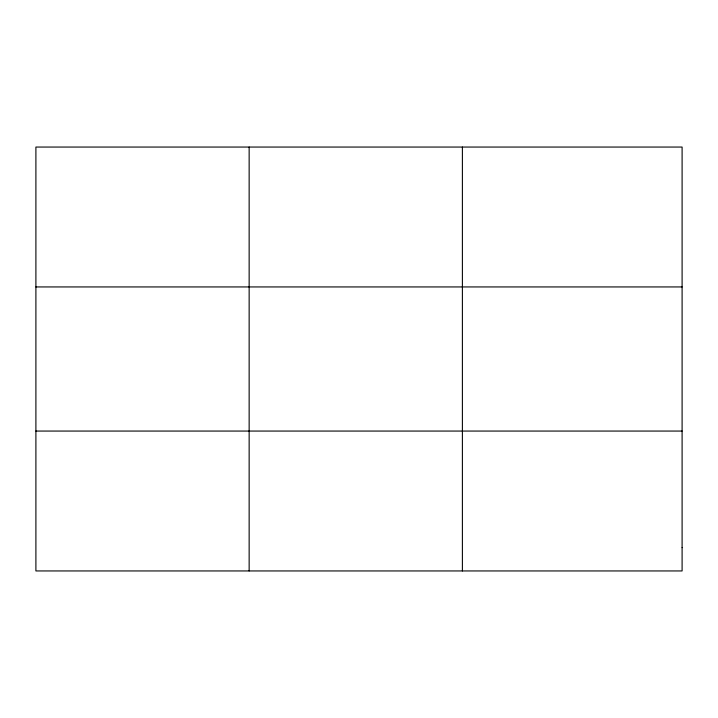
<?xml version="1.0" encoding="UTF-8"?>
<svg xmlns="http://www.w3.org/2000/svg" width="718" height="718" viewBox="0 0 718 718"><rect width="100%" height="100%" fill="white"/><g stroke="black" fill="none" stroke-linecap="round" stroke-linejoin="round"><path stroke-width="1.08" d="M249.146 570.945L249.146 147.055M462.392 570.945L462.392 147.055M35.9 286.94L682.1 286.94M35.9 431.06L682.1 431.06M682.1 547.628L682.1 570.945L35.9 570.945L35.9 147.055L682.1 147.055L682.1 547.628"/></g></svg>
